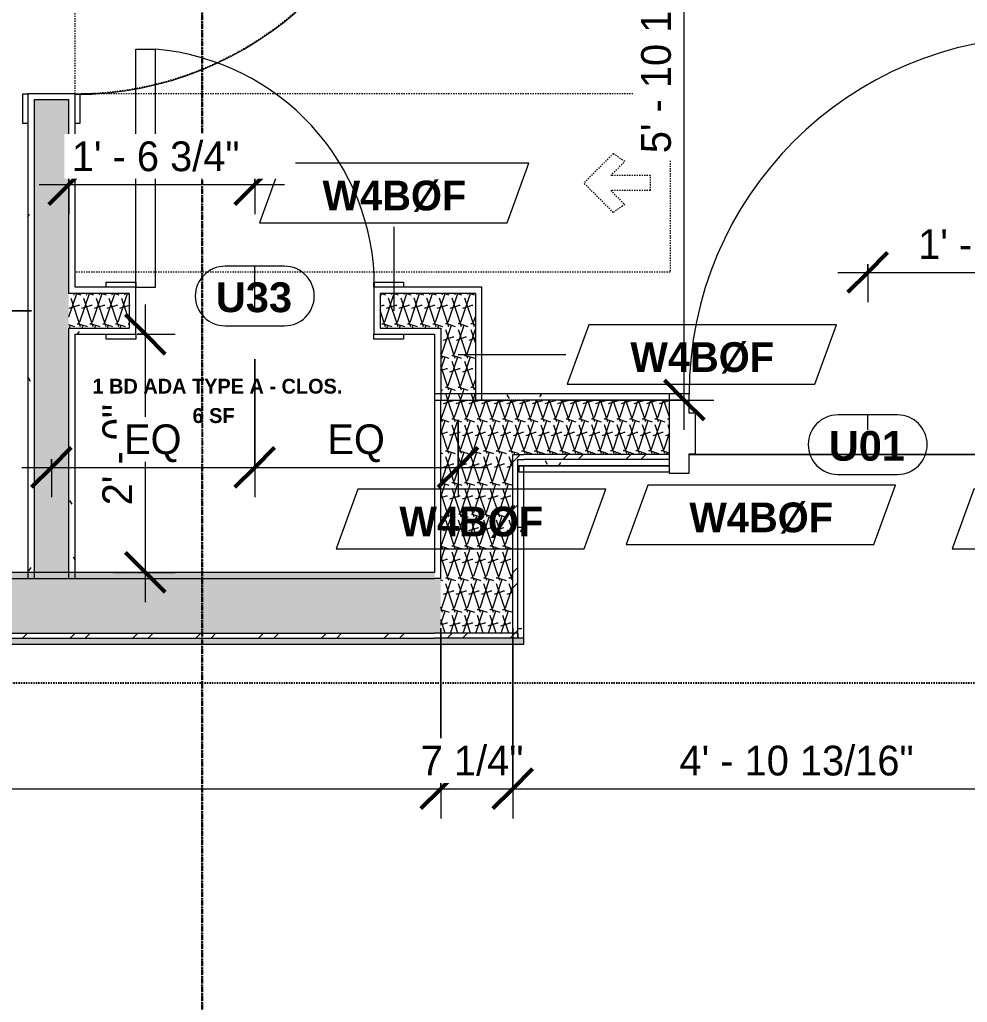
# Model space of a CAD drawing. Header units: inches. Extents: x -4058 to -1781, y 9814 to 12289.
# Drawn here: x -2845.7 to -2750.2, y 11682 to 11781.1 of the extents above; entities that cross this region are included whole.
import ezdxf

# ---------------------------------------------------------------- set-up
doc = ezdxf.new("R2010")
doc.units = ezdxf.units.IN
doc.header["$MEASUREMENT"] = 0
for name, pattern in [('Dash', [0.25, 0.125, -0.125]), ('Dash 3_32_', [0.1875, 0.09375, -0.09375]), ('Dash_2_', [0.25, 0.125, -0.125]), ('Grid Line 1_2_', [0.875, 0.5, -0.125, 0.125, -0.125]), ('Grid Line 1_2__2_', [0.875, 0.5, -0.125, 0.125, -0.125])]:
    doc.linetypes.add(name, pattern=pattern)
for name, color, linetype, lineweight in [('0-1', 7, 'Continuous', 5), ('0-4', 55, 'Continuous', 9), ('A-ANNO-DIMS', 211, 'Continuous', 9), ('A-ANNO-DIMS-32', 211, 'Continuous', 9), ('A-AREA-IDEN', 2, 'Continuous', 9), ('A-DETL-1', 90, 'Dash 3_32_', 9), ('A-DOOR-1', 7, 'Continuous', 9), ('A-DOOR-2', 31, 'Continuous', 9), ('A-DOOR-FRAM', 31, 'Continuous', 9), ('A-DOOR-FRAM-1', 7, 'Continuous', 9), ('A-DOOR-IDEN', 31, 'Continuous', 9), ('A-FLOR-1', 7, 'Continuous', 9), ('A-GENM', 5, 'Continuous', 9), ('A-GENM-2', 147, 'Dash', 9), ('A-WALL-1', 7, 'Continuous', 9), ('A-WALL-2', 113, 'Continuous', 9), ('A-WALL-IDEN', 211, 'Continuous', 9), ('A-WALL-PATT-1', 9, 'Continuous', 9), ('I-WALL-2', 7, 'Continuous', 9), ('S-GRID-1', 1, 'Grid Line 1_2_', 9), ('S-GRID-2', 1, 'Grid Line 1_2__2_', 30)]:
    doc.layers.add(name, color=color, linetype=linetype, lineweight=lineweight)
doc.layers.add('0-5', color=250, linetype='Dash_2_')
doc.styles.add('Arial_B', font='arialbd.ttf', dxfattribs={"height": 3})
doc.styles.add('Century Gothic', font='ufonts.com_century-gothic.ttf', dxfattribs={"height": 3})
doc.styles.add('Century Gothic_B', font='GOTHICB.TTF', dxfattribs={"height": 1.5})
doc.styles.add('Century Gothic_B_1', font='GOTHICB.TTF', dxfattribs={"height": 3})
doc.dimstyles.new('THE_DIMENSION_STRING_4', dxfattribs={"dimscale": 12, "dimtxt": 3.132505, "dimasz": 0.333333, "dimexe": 0.25, "dimexo": 0.166667, "dimgap": 0.041667, "dimtad": 1, "dimdec": 4, "dimrnd": 0.0625, "dimzin": 3, "dimdsep": 46, "dimlunit": 4, "dimtxsty": 'Century Gothic', "dimblk1": 'OBLIQUE', "dimblk2": 'OBLIQUE', "dimsah": 1, "dimcen": 0.09, "dimdle": 0.25, "dimazin": 0, "dimtfac": 1, "dimtdec": 4, "dimtix": 1, "dimtmove": 0, "dimatfit": 3, "dimfxl": 1, "dimtvp": 1, "dimtfill": 1, "dimfrac": 2, "dimtolj": 1, "dimtzin": 0, "dimarcsym": 2})
doc.dimstyles.new('THE_DIMENSION_STRING_6', dxfattribs={"dimscale": 12, "dimtxt": 3.132505, "dimasz": 0.333333, "dimexe": 0.25, "dimexo": 0.166667, "dimgap": 0.041667, "dimtad": 1, "dimdec": 4, "dimrnd": 0.0625, "dimzin": 3, "dimdsep": 46, "dimlunit": 4, "dimtxsty": 'Century Gothic', "dimblk1": 'OBLIQUE', "dimblk2": 'OBLIQUE', "dimsah": 1, "dimcen": 0.09, "dimdle": 0.25, "dimazin": 0, "dimtfac": 1, "dimtdec": 4, "dimtix": 1, "dimtmove": 0, "dimatfit": 3, "dimfxl": 1, "dimtvp": 1, "dimtfill": 1, "dimfrac": 2, "dimtolj": 1, "dimtzin": 0, "dimarcsym": 2})
pattern_1 = [(0, (0, 0), (10.24, 2.56), [0.422, -7.258, 0.422, -7.258, -40.96]), (0, (0, 0), (10.24, 2.56), [-15.36, 0.422, -14.938, 0.422, -7.258, -17.92]), (0, (0, 0), (10.24, 2.56), [-38.4, 0.422, -4.698, 0.422, -12.378]), (120, (3.84, 1.28), (-7.33702503, 7.58810013), [0.422, -7.258, 0.422, -7.258, -40.96]), (120, (3.84, 1.28), (-7.33702503, 7.58810013), [-15.36, 0.422, -14.938, 0.422, -7.258, -17.92]), (120, (3.84, 1.28), (-7.33702503, 7.58810013), [-38.4, 0.422, -4.698, 0.422, -12.378]), (240, (5.12, 6.4), (-2.90297497, -10.14810013), [0.422, -7.258, 0.422, -7.258, -40.96]), (240, (5.12, 6.4), (-2.90297497, -10.14810013), [-15.36, 0.422, -14.938, 0.422, -7.258, -17.92]), (240, (5.12, 6.4), (-2.90297497, -10.14810013), [-38.4, 0.422, -4.698, 0.422, -12.378])]
pattern_2 = [(45, (0, 0), (-3.1678384, 3.1678384), []), (45, (0, 4.8), (-3.1678384, 3.1678384), [])]
pattern_3 = [(161.57, (0.16, 0.16), (-1.279773737, -0.000426766), [0, -9.107, 1.011, 0]), (18.43, (-0.16, 0.16), (-1.279773737, 0.000426766), [0, -9.107, 1.011, 0]), (108.43, (0.16, 0.16), (0.639452382, -3.199964008), [3.035, -7.083]), (71.57, (-0.16, 0.16), (0.639452382, 3.199964008), [3.035, -7.083])]

# ---------------------------------------------------------------- blocks, each defined once
blk = doc.blocks.new('CTR - 1st Phase - Shell_rvt-1-UNIT PLANS - 2ND FLOOR')
at = {"layer": 'A-FLOR-1'}
for p, q in [((-2778.236, 11737.239), (-2742.236, 11737.239)), ((-2742.236, 11737.239), (-2778.236, 11737.239))]:
    blk.add_line(p, q, dxfattribs=at)
at = {"layer": 'S-GRID-1'}
blk.add_line((-2827.324, 9836.18), (-2827.324, 12272.999), dxfattribs=at)
blk = doc.blocks.new('HOLLOW METAL - UNIT DOOR-2191978-UNIT PLANS - 2ND FLOOR')
at = {"layer": 'A-DOOR-1'}
for p, q in [((18, 39.875), (16.25, 39.875)), ((16.25, 39.875), (16.25, 3.875)), ((18, 3.875), (18, 39.875)), ((16.25, 3.875), (18, 3.875))]:
    blk.add_line(p, q, dxfattribs=at)
blk.add_arc((18, 3.875), 36, 90, 180, dxfattribs=at)
at = {"layer": 'A-DOOR-FRAM-1'}
for p, q in [((-18, 3.875), (-20, 3.875)), ((-20, 3.875), (-20, -4.125)), ((-18, 1.9375), (-18, 3.875)), ((18, 3.875), (18, 1.9375)), ((20, 3.875), (18, 3.875)), ((20, -4.125), (20, 3.875)), ((-17.375, 1.9375), (-18, 1.9375)), ((-17.375, -2.1875), (-17.375, 1.9375)), ((18, 1.9375), (17.375, 1.9375)), ((17.375, 1.9375), (17.375, -2.1875)), ((-18, -4.125), (-18, -2.1875)), ((-18, -2.1875), (-17.375, -2.1875)), ((17.375, -2.1875), (18, -2.1875)), ((18, -2.1875), (18, -4.125)), ((-20, -4.125), (-18, -4.125)), ((18, -4.125), (20, -4.125))]:
    blk.add_line(p, q, dxfattribs=at)
blk = doc.blocks.new('CTR - 1st Phase - Common Walls_rvt-1-UNIT PLANS - 2ND FLOOR')
at = {"layer": 'A-WALL-PATT-1'}
h = blk.add_hatch(dxfattribs=at)
h.set_pattern_fill('FP_1', color=256, style=0, pattern_type=2)
h.set_pattern_definition(pattern_1)
h.paths.add_polyline_path([(-2731.736, 11742.739), (-2731.736, 11743.364), (-2740.236, 11743.364), (-2740.236, 11742.739), (-2737.236, 11742.739)], flags=0)
h.paths.add_polyline_path([(-2780.236, 11742.739), (-2780.236, 11743.364), (-2803.274, 11743.364), (-2803.274, 11742.739), (-2791.418, 11742.739)], flags=0)
h = blk.add_hatch(dxfattribs=at)
h.set_pattern_fill('FP_5', color=256, style=0, pattern_type=2)
h.set_pattern_definition(pattern_3)
h.paths.add_polyline_path([(-2803.274, 11719.239), (-2796.024, 11719.239), (-2796.024, 11742.739), (-2803.274, 11742.739), (-2803.274, 11724.739)], flags=0)
h = blk.add_hatch(dxfattribs=at)
h.set_pattern_fill('FP_5', color=256, style=0, pattern_type=2)
h.set_pattern_definition(pattern_3)
h.paths.add_polyline_path([(-2737.736, 11737.239), (-2737.236, 11737.239), (-2737.236, 11742.739), (-2740.236, 11742.739), (-2740.236, 11737.239), (-2738.361, 11737.239)], flags=0)
h.paths.add_polyline_path([(-2780.236, 11737.239), (-2780.236, 11742.739), (-2796.024, 11742.739), (-2796.024, 11737.239), (-2791.418, 11737.239)], flags=0)
h = blk.add_hatch(dxfattribs=at)
h.set_pattern_fill('FP_33', color=256, style=0, pattern_type=2)
h.set_pattern_definition(pattern_2)
h.paths.add_polyline_path([(-2795.524, 11719.239), (-2795.524, 11737.239), (-2796.024, 11737.239), (-2796.024, 11719.239)], flags=0)
h = blk.add_hatch(dxfattribs=at)
h.set_pattern_fill('FP_33', color=256, style=0, pattern_type=2)
h.set_pattern_definition(pattern_2)
h.paths.add_polyline_path([(-2738.361, 11736.739), (-2737.736, 11736.739), (-2737.736, 11737.239), (-2740.236, 11737.239), (-2740.236, 11736.739), (-2739.948, 11736.739)], flags=0)
h.paths.add_polyline_path([(-2780.236, 11736.739), (-2780.236, 11737.239), (-2795.524, 11737.239), (-2795.524, 11736.739), (-2791.418, 11736.739)], flags=0)
h = blk.add_hatch(dxfattribs=at)
h.set_pattern_fill('FP_1', color=256, style=0, pattern_type=2)
h.set_pattern_definition(pattern_1)
h.paths.add_polyline_path([(-2740.236, 11736.114), (-2738.361, 11736.114), (-2738.361, 11736.739), (-2740.236, 11736.739)], flags=0)
h.paths.add_polyline_path([(-2780.236, 11736.114), (-2780.236, 11736.739), (-2795.524, 11736.739), (-2795.524, 11736.114), (-2791.418, 11736.114)], flags=0)
h = blk.add_hatch(dxfattribs=at)
h.set_pattern_fill('FP_1', color=256, style=0, pattern_type=2)
h.set_pattern_definition(pattern_1)
h.paths.add_polyline_path([(-2795.524, 11718.739), (-2794.899, 11718.739), (-2794.899, 11736.114), (-2795.524, 11736.114), (-2795.524, 11719.239)], flags=0)
h = blk.add_hatch(dxfattribs=at)
h.set_pattern_fill('FP_1', color=256, style=0, pattern_type=2)
h.set_pattern_definition(pattern_1)
h.paths.add_polyline_path([(-2803.899, 11724.739), (-2803.899, 11725.364), (-2931.711, 11725.364), (-2931.711, 11724.739), (-2808.574, 11724.739)], flags=0)
h.paths.add_polyline_path([(-2939.336, 11724.739), (-2939.336, 11725.364), (-3067.149, 11725.364), (-3067.149, 11724.739), (-2939.961, 11724.739)], flags=0)
h = blk.add_hatch(dxfattribs=at)
h.set_pattern_fill('FP_5', color=256, style=0, pattern_type=2)
h.set_pattern_definition(pattern_3)
h.paths.add_polyline_path([(-2803.274, 11719.239), (-2803.274, 11724.739), (-3067.774, 11724.739), (-3067.774, 11719.239), (-2803.899, 11719.239)], flags=0)
h = blk.add_hatch(dxfattribs=at)
h.set_pattern_fill('FP_33', color=256, style=0, pattern_type=2)
h.set_pattern_definition(pattern_2)
h.paths.add_polyline_path([(-2803.899, 11718.739), (-2795.524, 11718.739), (-2795.524, 11719.239), (-3075.524, 11719.239), (-3075.524, 11718.739), (-2808.574, 11718.739)], flags=0)
h = blk.add_hatch(dxfattribs=at)
h.set_pattern_fill('FP_1', color=256, style=0, pattern_type=2)
h.set_pattern_definition(pattern_1)
h.paths.add_polyline_path([(-2803.899, 11718.114), (-2794.899, 11718.114), (-2794.899, 11718.739), (-3076.149, 11718.739), (-3076.149, 11718.114), (-2808.574, 11718.114)], flags=0)
at = {"layer": 'A-WALL-1'}
for p, q in [((-2803.274, 11742.739), (-2796.024, 11742.739)), ((-2803.274, 11724.739), (-2803.274, 11742.739)), ((-2796.024, 11742.739), (-2794.899, 11742.739)), ((-2780.236, 11742.739), (-2794.899, 11742.739)), ((-2796.024, 11737.239), (-2795.524, 11737.239)), ((-2796.024, 11719.239), (-2796.024, 11737.239)), ((-2795.524, 11737.239), (-2794.899, 11737.239)), ((-2780.236, 11737.239), (-2794.899, 11737.239)), ((-2795.524, 11736.114), (-2795.524, 11736.739)), ((-2795.524, 11736.739), (-2794.899, 11736.739)), ((-2795.524, 11736.114), (-2795.524, 11736.739)), ((-2795.524, 11736.114), (-2794.899, 11736.114)), ((-2795.524, 11719.239), (-2795.524, 11736.114)), ((-2780.236, 11736.739), (-2794.899, 11736.739)), ((-2931.711, 11724.739), (-2803.899, 11724.739)), ((-2803.274, 11724.739), (-2803.899, 11724.739)), ((-3067.149, 11719.239), (-2803.899, 11719.239)), ((-2803.274, 11719.239), (-2803.899, 11719.239)), ((-2796.024, 11719.239), (-2803.274, 11719.239)), ((-2795.524, 11719.239), (-2796.024, 11719.239)), ((-2795.524, 11719.239), (-2795.524, 11718.739)), ((-2795.524, 11718.739), (-2795.524, 11719.239)), ((-3067.149, 11718.739), (-2803.899, 11718.739)), ((-2795.524, 11718.739), (-2803.899, 11718.739)), ((-2794.899, 11718.739), (-2795.524, 11718.739))]:
    blk.add_line(p, q, dxfattribs=at)
at = {"layer": 'I-WALL-2'}
for p, q in [((-2803.899, 11743.364), (-2803.899, 11725.364)), ((-2803.274, 11743.364), (-2803.899, 11743.364)), ((-2794.899, 11743.364), (-2803.274, 11743.364)), ((-2780.236, 11743.364), (-2794.899, 11743.364)), ((-2780.236, 11736.114), (-2795.399, 11736.114)), ((-2795.399, 11736.114), (-2795.399, 11735.489)), ((-2794.899, 11736.114), (-2780.236, 11736.114)), ((-2794.899, 11718.739), (-2794.899, 11736.114)), ((-2795.399, 11735.489), (-2780.236, 11735.489)), ((-2803.899, 11725.364), (-2931.086, 11725.364)), ((-3067.149, 11718.114), (-2803.899, 11718.114)), ((-2803.899, 11718.114), (-2794.899, 11718.114)), ((-2794.899, 11718.114), (-2794.899, 11718.739))]:
    blk.add_line(p, q, dxfattribs=at)
at = {"layer": '0-4'}
blk.add_blockref('HOLLOW METAL - UNIT DOOR-2191978-UNIT PLANS - 2ND FLOOR', (-2760.236, 11739.489), dxfattribs=at)
blk = doc.blocks.new('CTR - 1st Phase - Structure_rvt-1-UNIT PLANS - 2ND FLOOR')
at = {"layer": 'S-GRID-2'}
blk.add_line((-2827.324, 9814.027), (-2827.324, 12247.501), dxfattribs=at)
blk = doc.blocks.new('SWING - SINGLE - FLUSH - SWING - FLUSH - 2-10 x 6-8 - PRIVACY-3983845-UNIT PLANS - 2ND FLOOR')
at = {"layer": 'A-DOOR-2'}
for p, q in [((15, -2.375), (15, -36.383)), ((17, -2.375), (15, -2.375)), ((17, -2.375), (17, -36.383)), ((17, -36.383), (15, -36.383))]:
    blk.add_line(p, q, dxfattribs=at)
blk.add_arc((17, -2.375), 34.067, 180, 266.63431, dxfattribs=at)
at = {"layer": 'A-DOOR-FRAM'}
for p, q in [((-20, 2.375), (-20, 2.875)), ((-20, 2.875), (-17, 2.875)), ((-17, 2.375), (-20, 2.375)), ((-17, 2.875), (-17, 2.375)), ((17, 2.375), (17, 2.875)), ((17, 2.875), (20, 2.875)), ((20, 2.375), (17, 2.375)), ((20, 2.875), (20, 2.375)), ((-20, -2.375), (-17, -2.375)), ((-20, -2.875), (-20, -2.375)), ((-17, -2.875), (-20, -2.875)), ((-17, -2.375), (-17, -2.875)), ((17, -2.375), (20, -2.375)), ((17, -2.875), (17, -2.375)), ((20, -2.875), (17, -2.875)), ((20, -2.375), (20, -2.875))]:
    blk.add_line(p, q, dxfattribs=at)
blk = doc.blocks.new('SWING - SINGLE - FLUSH - SWING - FLUSH - 2-0 x 6-8 - PRIVACY-3983862-UNIT PLANS - 2ND FLOOR')
at = {"layer": 'A-DOOR-2'}
for p, q in [((10, -2.375), (10, -26.358)), ((12, -2.375), (10, -2.375)), ((12, -2.375), (12, -26.358)), ((12, -26.358), (10, -26.358))]:
    blk.add_line(p, q, dxfattribs=at)
blk.add_arc((12, -2.375), 24.067, 180, 265.23307, dxfattribs=at)
at = {"layer": 'A-DOOR-FRAM'}
for p, q in [((-15, 2.375), (-15, 2.875)), ((-15, 2.875), (-12, 2.875)), ((-12, 2.375), (-15, 2.375)), ((-12, 2.875), (-12, 2.375)), ((12, 2.375), (12, 2.875)), ((12, 2.875), (15, 2.875)), ((15, 2.375), (12, 2.375)), ((15, 2.875), (15, 2.375)), ((-15, -2.375), (-12, -2.375)), ((-15, -2.875), (-15, -2.375)), ((-12, -2.875), (-15, -2.875)), ((-12, -2.375), (-12, -2.875)), ((12, -2.375), (15, -2.375)), ((12, -2.875), (12, -2.375)), ((15, -2.875), (12, -2.875)), ((15, -2.375), (15, -2.875))]:
    blk.add_line(p, q, dxfattribs=at)
blk = doc.blocks.new('OD_ADA Clearances - _a_ Front Approach_ Pull Side - 18_-3244727-UNIT PLANS - 2ND FLOOR')
at = {"layer": 'A-GENM-2'}
for p, q in [((-34, 0.5), (-34, 60)), ((-34, 60), (0, 60)), ((0, 60), (18, 60)), ((0, 60), (0, 0.5)), ((18, 60), (18, 0)), ((9.753, 58), (8.247, 58)), ((8.247, 58), (8.247, 54)), ((9.753, 58), (9.753, 54)), ((6.833, 55.414), (6.03, 54.267)), ((8.247, 54), (6.833, 55.414)), ((9.753, 54), (11.167, 55.414)), ((11.167, 55.414), (11.97, 54.267)), ((6.03, 54.267), (9, 51.298)), ((11.97, 54.267), (9, 51.298)), ((-34, 0.5), (-34, 34)), ((0, 0), (-34, 0))]:
    blk.add_line(p, q, dxfattribs=at)
blk.add_arc((-34, 0), 34, 360, 90, dxfattribs=at)
blk = doc.blocks.new('DIMBLOCK1040-UNIT PLANS - 2ND FLOOR')
at = {"layer": 'A-ANNO-DIMS-32'}
for p, q in [((-2933.336, 11719.739), (-2933.336, 11700.54)), ((-2933.336, 11703.54), (-2933.336, 11719.739)), ((-2803.274, 11719.739), (-2803.274, 11700.54)), ((-2803.274, 11703.54), (-2803.274, 11719.739)), ((-2933.336, 11703.54), (-2803.274, 11703.54))]:
    blk.add_line(p, q, dxfattribs=at)
at = {"layer": 'A-ANNO-DIMS-32', "lineweight": 50}
for p, q in [((-2933.336, 11703.54), (-2931.336, 11705.54)), ((-2803.274, 11703.54), (-2801.274, 11705.54)), ((-2933.336, 11703.54), (-2935.336, 11701.54)), ((-2803.274, 11703.54), (-2805.274, 11701.54))]:
    blk.add_line(p, q, dxfattribs=at)
at = {"layer": 'A-ANNO-DIMS-32', "color": 0, "insert": (-2880.885, 11707.885), "char_height": 3, "width": 30.19138, "attachment_point": 1, "line_spacing_factor": 0.984502, "style": 'Century Gothic', "bg_fill": 3, "box_fill_scale": 1.25, "bg_fill_color": 256, "bg_fill_true_color": 13158600, "bg_fill_transparency": 0}
blk.add_mtext('10\' - 10 1/16"', dxfattribs=at)
blk = doc.blocks.new('_Oblique')
at = {"color": 0, "linetype": 'ByBlock', "lineweight": -2}
blk.add_line((-0.5, -0.5), (0.5, 0.5), dxfattribs=at)
blk = doc.blocks.new('DIMBLOCK1041-UNIT PLANS - 2ND FLOOR')
at = {"layer": 'A-ANNO-DIMS-32'}
for p, q in [((-2803.274, 11719.739), (-2803.274, 11700.54)), ((-2803.274, 11703.54), (-2803.274, 11719.739)), ((-2796.024, 11719.739), (-2796.024, 11700.54)), ((-2796.024, 11703.54), (-2796.024, 11719.739)), ((-2803.274, 11703.54), (-2796.024, 11703.54))]:
    blk.add_line(p, q, dxfattribs=at)
at = {"layer": 'A-ANNO-DIMS-32', "lineweight": 50}
for p, q in [((-2803.274, 11703.54), (-2801.274, 11705.54)), ((-2796.024, 11703.54), (-2794.024, 11705.54)), ((-2803.274, 11703.54), (-2805.274, 11701.54)), ((-2796.024, 11703.54), (-2798.024, 11701.54))]:
    blk.add_line(p, q, dxfattribs=at)
at = {"layer": 'A-ANNO-DIMS-32', "color": 0, "insert": (-2805.292, 11707.885), "char_height": 3, "width": 13.54435, "attachment_point": 1, "line_spacing_factor": 0.984502, "style": 'Century Gothic', "bg_fill": 3, "box_fill_scale": 1.25, "bg_fill_color": 256, "bg_fill_true_color": 13158600, "bg_fill_transparency": 0}
blk.add_mtext('7 1/4"', dxfattribs=at)
blk = doc.blocks.new('DIMBLOCK1042-UNIT PLANS - 2ND FLOOR')
at = {"layer": 'A-ANNO-DIMS-32'}
for p, q in [((-2796.024, 11719.739), (-2796.024, 11700.54)), ((-2796.024, 11703.54), (-2796.024, 11719.739)), ((-2737.236, 11719.739), (-2737.236, 11700.54)), ((-2737.236, 11703.54), (-2737.236, 11719.739)), ((-2796.024, 11703.54), (-2737.236, 11703.54))]:
    blk.add_line(p, q, dxfattribs=at)
at = {"layer": 'A-ANNO-DIMS-32', "lineweight": 50}
for p, q in [((-2796.024, 11703.54), (-2794.024, 11705.54)), ((-2737.236, 11703.54), (-2735.236, 11705.54)), ((-2796.024, 11703.54), (-2798.024, 11701.54)), ((-2737.236, 11703.54), (-2739.236, 11701.54))]:
    blk.add_line(p, q, dxfattribs=at)
at = {"layer": 'A-ANNO-DIMS-32', "color": 0, "insert": (-2779.21, 11707.885), "char_height": 3, "width": 30.19138, "attachment_point": 1, "line_spacing_factor": 0.984502, "style": 'Century Gothic', "bg_fill": 3, "box_fill_scale": 1.25, "bg_fill_color": 256, "bg_fill_true_color": 13158600, "bg_fill_transparency": 0}
blk.add_mtext('4\' - 10 13/16"', dxfattribs=at)
blk = doc.blocks.new('Wall Tag - Arch Wall-3956453-UNIT PLANS - 2ND FLOOR')
at = {"layer": 'A-WALL-IDEN'}
for p, q in [((-0.3561, 0.0937), (-0.4244, -0.0937)), ((0.4244, 0.0937), (-0.3561, 0.0937)), ((0.3561, -0.0937), (0.4244, 0.0937)), ((-0.4244, -0.0937), (0.3561, -0.0937))]:
    blk.add_line(p, q, dxfattribs=at)
blk = doc.blocks.new('Door Tag - Type Mark-2601225-UNIT PLANS - 2ND FLOOR')
at = {"layer": 'A-DOOR-IDEN'}
for p, q in [((0.09375, 0.09375), (-0.09375, 0.09375)), ((-0.09375, -0.09375), (0.09375, -0.09375))]:
    blk.add_line(p, q, dxfattribs=at)
for centre, start, end in [((-0.09375, 0), 90, 270), ((0.09375, 0), 270, 90)]:
    blk.add_arc(centre, 0.09375, start, end, dxfattribs=at)
blk = doc.blocks.new('DIMBLOCK1372-UNIT PLANS - 2ND FLOOR')
at = {"layer": 'A-ANNO-DIMS-32'}
for p, q in [((-2737.236, 11741.739), (-2737.236, 11758.605)), ((-2760.236, 11756.434), (-2760.236, 11752.605)), ((-2760.236, 11755.605), (-2760.236, 11756.434)), ((-2763.236, 11755.605), (-2734.236, 11755.605)), ((-2737.236, 11755.605), (-2737.236, 11741.739))]:
    blk.add_line(p, q, dxfattribs=at)
at = {"layer": 'A-ANNO-DIMS-32', "lineweight": 50}
for p, q in [((-2760.236, 11755.605), (-2758.236, 11757.605)), ((-2737.236, 11755.605), (-2735.236, 11757.605)), ((-2760.236, 11755.605), (-2762.236, 11753.605)), ((-2737.236, 11755.605), (-2739.236, 11753.605))]:
    blk.add_line(p, q, dxfattribs=at)
at = {"layer": 'A-ANNO-DIMS-32', "color": 0, "insert": (-2755.15, 11759.951), "char_height": 3, "width": 15.39402, "attachment_point": 1, "line_spacing_factor": 0.984502, "style": 'Century Gothic', "bg_fill": 3, "box_fill_scale": 1.25, "bg_fill_color": 256, "bg_fill_true_color": 13158600, "bg_fill_transparency": 0}
blk.add_mtext('1\' - 11"', dxfattribs=at)
blk = doc.blocks.new('DIMBLOCK1373-UNIT PLANS - 2ND FLOOR')
at = {"layer": 'A-ANNO-DIMS-32', "lineweight": 50}
for p, q in [((-2778.734, 11812.989), (-2780.734, 11814.989)), ((-2778.734, 11812.989), (-2776.734, 11810.989)), ((-2778.734, 11742.739), (-2780.734, 11744.739)), ((-2778.734, 11742.739), (-2776.734, 11740.739))]:
    blk.add_line(p, q, dxfattribs=at)
at = {"layer": 'A-ANNO-DIMS-32'}
for p, q in [((-2799.524, 11812.989), (-2775.734, 11812.989)), ((-2778.734, 11812.989), (-2799.524, 11812.989)), ((-2778.734, 11739.739), (-2778.734, 11812.989)), ((-2791.274, 11742.739), (-2775.734, 11742.739)), ((-2778.734, 11742.739), (-2791.274, 11742.739))]:
    blk.add_line(p, q, dxfattribs=at)
at = {"layer": 'A-ANNO-DIMS-32', "color": 0, "insert": (-2783.079, 11767.622), "char_height": 3, "width": 24.5827, "attachment_point": 1, "rotation": 90, "line_spacing_factor": 0.984502, "style": 'Century Gothic', "bg_fill": 3, "box_fill_scale": 1.25, "bg_fill_color": 256, "bg_fill_true_color": 13158600, "bg_fill_transparency": 0}
blk.add_mtext('5\' - 10 1/4"', dxfattribs=at)
blk = doc.blocks.new('DIMBLOCK1383-UNIT PLANS - 2ND FLOOR')
at = {"layer": 'A-ANNO-DIMS-32', "lineweight": 50}
for p, q in [((-2861.108, 11790.614), (-2863.108, 11792.614)), ((-2861.108, 11790.614), (-2859.108, 11788.614)), ((-2861.108, 11751.739), (-2863.108, 11753.739)), ((-2861.108, 11751.739), (-2859.108, 11749.739))]:
    blk.add_line(p, q, dxfattribs=at)
at = {"layer": 'A-ANNO-DIMS-32'}
for p, q in [((-2847.399, 11790.614), (-2864.108, 11790.614)), ((-2861.108, 11790.614), (-2861.108, 11751.739)), ((-2861.108, 11790.614), (-2847.399, 11790.614)), ((-2844.524, 11751.739), (-2864.108, 11751.739)), ((-2861.108, 11751.739), (-2844.524, 11751.739))]:
    blk.add_line(p, q, dxfattribs=at)
at = {"layer": 'A-ANNO-DIMS-32', "color": 0, "insert": (-2865.454, 11762.103), "char_height": 3, "width": 21.77837, "attachment_point": 1, "rotation": 90, "line_spacing_factor": 0.984502, "style": 'Century Gothic', "bg_fill": 3, "box_fill_scale": 1.25, "bg_fill_color": 256, "bg_fill_true_color": 13158600, "bg_fill_transparency": 0}
blk.add_mtext('3\' - 2 7/8"', dxfattribs=at)
blk = doc.blocks.new('DIMBLOCK1384-UNIT PLANS - 2ND FLOOR')
at = {"layer": 'A-ANNO-DIMS-32', "lineweight": 50}
for p, q in [((-2861.108, 11751.739), (-2863.108, 11753.739)), ((-2861.108, 11751.739), (-2859.108, 11749.739)), ((-2861.108, 11724.739), (-2863.108, 11726.739)), ((-2861.108, 11724.739), (-2859.108, 11722.739))]:
    blk.add_line(p, q, dxfattribs=at)
at = {"layer": 'A-ANNO-DIMS-32'}
for p, q in [((-2844.524, 11751.739), (-2864.108, 11751.739)), ((-2861.108, 11751.739), (-2861.108, 11721.739)), ((-2861.108, 11751.739), (-2844.524, 11751.739)), ((-2861.524, 11724.739), (-2858.108, 11724.739)), ((-2861.108, 11724.739), (-2861.524, 11724.739))]:
    blk.add_line(p, q, dxfattribs=at)
at = {"layer": 'A-ANNO-DIMS-32', "color": 0, "insert": (-2865.454, 11732.994), "char_height": 3, "width": 12.58969, "attachment_point": 1, "rotation": 90, "line_spacing_factor": 0.984502, "style": 'Century Gothic', "bg_fill": 3, "box_fill_scale": 1.25, "bg_fill_color": 256, "bg_fill_true_color": 13158600, "bg_fill_transparency": 0}
blk.add_mtext('2\' - 3"', dxfattribs=at)
blk = doc.blocks.new('DIMBLOCK1385-UNIT PLANS - 2ND FLOOR')
at = {"layer": 'A-ANNO-DIMS-32'}
for p, q in [((-2833.046, 11722.364), (-2833.046, 11752.364)), ((-2833.875, 11749.364), (-2830.046, 11749.364)), ((-2833.046, 11749.364), (-2833.875, 11749.364)), ((-2833.875, 11725.364), (-2830.046, 11725.364)), ((-2833.046, 11725.364), (-2833.875, 11725.364))]:
    blk.add_line(p, q, dxfattribs=at)
at = {"layer": 'A-ANNO-DIMS-32', "lineweight": 50}
for p, q in [((-2833.046, 11749.364), (-2835.046, 11751.364)), ((-2833.046, 11749.364), (-2831.046, 11747.364)), ((-2833.046, 11725.364), (-2835.046, 11727.364)), ((-2833.046, 11725.364), (-2831.046, 11723.364))]:
    blk.add_line(p, q, dxfattribs=at)
at = {"layer": 'A-ANNO-DIMS-32', "color": 0, "insert": (-2837.392, 11732.119), "char_height": 3, "width": 12.58969, "attachment_point": 1, "rotation": 90, "line_spacing_factor": 0.984502, "style": 'Century Gothic', "bg_fill": 3, "box_fill_scale": 1.25, "bg_fill_color": 256, "bg_fill_true_color": 13158600, "bg_fill_transparency": 0}
blk.add_mtext('2\' - 0"', dxfattribs=at)
blk = doc.blocks.new('DIMBLOCK1386-UNIT PLANS - 2ND FLOOR')
at = {"layer": 'A-ANNO-DIMS-32', "lineweight": 50}
for p, q in [((-2840.774, 11764.467), (-2838.774, 11766.467)), ((-2822.024, 11764.467), (-2820.024, 11766.467)), ((-2840.774, 11764.467), (-2842.774, 11762.467)), ((-2822.024, 11764.467), (-2824.024, 11762.467))]:
    blk.add_line(p, q, dxfattribs=at)
at = {"layer": 'A-ANNO-DIMS-32'}
for p, q in [((-2840.774, 11765.296), (-2840.774, 11761.467)), ((-2840.774, 11764.467), (-2840.774, 11765.296)), ((-2822.024, 11765.296), (-2822.024, 11761.467)), ((-2822.024, 11764.467), (-2822.024, 11765.296)), ((-2843.774, 11764.467), (-2819.024, 11764.467))]:
    blk.add_line(p, q, dxfattribs=at)
at = {"layer": 'A-ANNO-DIMS-32', "color": 0, "insert": (-2840.473, 11768.813), "char_height": 3, "width": 21.77837, "attachment_point": 1, "line_spacing_factor": 0.984502, "style": 'Century Gothic', "bg_fill": 3, "box_fill_scale": 1.25, "bg_fill_color": 256, "bg_fill_true_color": 13158600, "bg_fill_transparency": 0}
blk.add_mtext('1\' - 6 3/4"', dxfattribs=at)
blk = doc.blocks.new('DIMBLOCK1398-UNIT PLANS - 2ND FLOOR')
at = {"layer": 'A-ANNO-DIMS-32'}
for p, q in [((-2652.93, 11721.739), (-2652.93, 12113.339)), ((-2784.215, 12110.339), (-2649.93, 12110.339)), ((-2652.93, 12110.339), (-2784.215, 12110.339)), ((-2692.199, 11724.739), (-2649.93, 11724.739)), ((-2652.93, 11724.739), (-2692.199, 11724.739))]:
    blk.add_line(p, q, dxfattribs=at)
at = {"layer": 'A-ANNO-DIMS-32', "lineweight": 50}
for p, q in [((-2652.93, 12110.339), (-2654.93, 12112.339)), ((-2652.93, 12110.339), (-2650.93, 12108.339)), ((-2652.93, 11724.739), (-2654.93, 11726.739)), ((-2652.93, 11724.739), (-2650.93, 11722.739))]:
    blk.add_line(p, q, dxfattribs=at)
at = {"layer": 'A-ANNO-DIMS-32', "color": 0, "insert": (-2657.275, 11907.297), "char_height": 3, "width": 24.5827, "attachment_point": 1, "rotation": 90, "line_spacing_factor": 0.984502, "style": 'Century Gothic', "bg_fill": 3, "box_fill_scale": 1.25, "bg_fill_color": 256, "bg_fill_true_color": 13158600, "bg_fill_transparency": 0}
blk.add_mtext('32\' - 1 5/8"', dxfattribs=at)
blk = doc.blocks.new('DIMBLOCK1477-UNIT PLANS - 2ND FLOOR')
at = {"layer": 'A-ANNO-DIMS-32'}
for p, q in [((-2822.024, 11746.864), (-2822.024, 11732.935)), ((-2822.024, 11735.935), (-2822.024, 11746.864)), ((-2845.524, 11735.935), (-2822.024, 11735.935)), ((-2842.524, 11736.763), (-2842.524, 11732.935)), ((-2842.524, 11735.935), (-2842.524, 11736.763))]:
    blk.add_line(p, q, dxfattribs=at)
at = {"layer": 'A-ANNO-DIMS-32', "lineweight": 50}
for p, q in [((-2842.524, 11735.935), (-2840.524, 11737.935)), ((-2822.024, 11735.935), (-2820.024, 11737.935)), ((-2842.524, 11735.935), (-2844.524, 11733.935)), ((-2822.024, 11735.935), (-2824.024, 11733.935))]:
    blk.add_line(p, q, dxfattribs=at)
at = {"layer": 'A-ANNO-DIMS-32', "color": 0, "insert": (-2835.207, 11740.28), "char_height": 3, "width": 7.04068, "attachment_point": 1, "line_spacing_factor": 0.984502, "style": 'Century Gothic', "bg_fill": 3, "box_fill_scale": 1.25, "bg_fill_color": 256, "bg_fill_true_color": 13158600, "bg_fill_transparency": 0}
blk.add_mtext('EQ', dxfattribs=at)
blk = doc.blocks.new('DIMBLOCK1478-UNIT PLANS - 2ND FLOOR')
at = {"layer": 'A-ANNO-DIMS-32'}
for p, q in [((-2822.024, 11746.864), (-2822.024, 11732.935)), ((-2822.024, 11735.935), (-2822.024, 11746.864)), ((-2801.524, 11740.739), (-2801.524, 11732.935)), ((-2801.524, 11735.935), (-2801.524, 11740.739)), ((-2822.024, 11735.935), (-2798.524, 11735.935))]:
    blk.add_line(p, q, dxfattribs=at)
at = {"layer": 'A-ANNO-DIMS-32', "lineweight": 50}
for p, q in [((-2822.024, 11735.935), (-2820.024, 11737.935)), ((-2801.524, 11735.935), (-2799.524, 11737.935)), ((-2822.024, 11735.935), (-2824.024, 11733.935)), ((-2801.524, 11735.935), (-2803.524, 11733.935))]:
    blk.add_line(p, q, dxfattribs=at)
at = {"layer": 'A-ANNO-DIMS-32', "color": 0, "insert": (-2814.707, 11740.28), "char_height": 3, "width": 7.04068, "attachment_point": 1, "line_spacing_factor": 0.984502, "style": 'Century Gothic', "bg_fill": 3, "box_fill_scale": 1.25, "bg_fill_color": 256, "bg_fill_true_color": 13158600, "bg_fill_transparency": 0}
blk.add_mtext('EQ', dxfattribs=at)

msp = doc.modelspace()

# ---------------------------------------------------------------- hatches: boundary and pattern name
at = {"layer": 'A-WALL-PATT-1'}
h = msp.add_hatch(dxfattribs=at)
h.set_pattern_fill('FP_5', color=256, style=0, pattern_type=2)
h.set_pattern_definition(pattern_3)
h.paths.add_polyline_path([(-2842.52374, 11724.7394), (-2840.77374, 11724.7394), (-2840.77374, 11772.9894), (-2844.27374, 11772.9894), (-2844.27374, 11724.7394), (-2842.88734, 11724.7394)], flags=0)
h.paths.add_polyline_path([(-2840.77374, 11808.2394), (-2840.77374, 11854.9894), (-2844.27374, 11854.9894), (-2844.27374, 11808.2394), (-2842.52374, 11808.2394)], flags=0)
h = msp.add_hatch(dxfattribs=at)
h.set_pattern_fill('FP_1', color=256, style=0, pattern_type=2)
h.set_pattern_definition(pattern_1)
h.paths.add_polyline_path([(-2844.27374, 11724.7394), (-2844.27374, 11772.9894), (-2842.52374, 11772.9894), (-2842.52374, 11773.6144), (-2844.89874, 11773.6144), (-2844.89874, 11724.7394)], flags=0)
h.paths.add_polyline_path([(-2842.52374, 11807.6144), (-2842.52374, 11808.2394), (-2844.27374, 11808.2394), (-2844.27374, 11854.3644), (-2844.89874, 11854.3644), (-2844.89874, 11807.6144), (-2842.88734, 11807.6144)], flags=0)
h = msp.add_hatch(dxfattribs=at)
h.set_pattern_fill('FP_1', color=256, style=0, pattern_type=2)
h.set_pattern_definition(pattern_1)
h.paths.add_polyline_path([(-2840.14874, 11724.7394), (-2840.14874, 11749.9894), (-2840.77374, 11749.9894), (-2840.77374, 11724.7394)], flags=0)
h.paths.add_polyline_path([(-2840.77374, 11753.4894), (-2840.14874, 11753.4894), (-2840.14874, 11773.6144), (-2842.52374, 11773.6144), (-2842.52374, 11772.9894), (-2840.77374, 11772.9894), (-2840.77374, 11754.37845)], flags=0)
h.paths.add_polyline_path([(-2840.14874, 11807.6144), (-2840.14874, 11811.2394), (-2840.77374, 11811.2394), (-2840.77374, 11808.2394), (-2842.52374, 11808.2394), (-2842.52374, 11807.6144)], flags=0)
h.paths.add_polyline_path([(-2840.77374, 11814.7394), (-2840.14874, 11814.7394), (-2840.14874, 11854.3644), (-2840.77374, 11854.3644), (-2840.77374, 11829.20611)], flags=0)
h = msp.add_hatch(dxfattribs=at)
h.set_pattern_fill('FP_5', color=256, style=0, pattern_type=2)
h.set_pattern_definition(pattern_3)
h.paths.add_polyline_path([(-2803.89874, 11749.9894), (-2803.27374, 11749.9894), (-2803.27374, 11753.4894), (-2809.39874, 11753.4894), (-2809.39874, 11749.9894), (-2808.57421, 11749.9894)], flags=0)
h.paths.add_polyline_path([(-2834.64874, 11749.9894), (-2834.64874, 11753.4894), (-2840.77374, 11753.4894), (-2840.77374, 11749.9894), (-2840.14874, 11749.9894)], flags=0)
h = msp.add_hatch(dxfattribs=at)
h.set_pattern_fill('FP_5', color=256, style=0, pattern_type=2)
h.set_pattern_definition(pattern_3)
h.paths.add_polyline_path([(-2799.77374, 11742.7394), (-2799.77374, 11753.4894), (-2803.27374, 11753.4894), (-2803.27374, 11742.7394)], flags=0)
h = msp.add_hatch(dxfattribs=at)
h.set_pattern_fill('FP_1', color=256, style=0, pattern_type=2)
h.set_pattern_definition(pattern_1)
h.paths.add_polyline_path([(-2803.89874, 11749.3644), (-2803.89874, 11749.9894), (-2809.39874, 11749.9894), (-2809.39874, 11751.7394), (-2810.02374, 11751.7394), (-2810.02374, 11749.3644), (-2808.57421, 11749.3644)], flags=0)
h.paths.add_polyline_path([(-2834.02374, 11749.3644), (-2834.02374, 11751.7394), (-2834.64874, 11751.7394), (-2834.64874, 11749.9894), (-2840.14874, 11749.9894), (-2840.14874, 11749.3644)], flags=0)

# ---------------------------------------------------------------- linework, layer by layer
at = {"layer": '0-5'}
msp.add_line((-2626.72374, 11714.1894), (-2942.77374, 11714.1894), dxfattribs=at)
at = {"layer": 'A-DETL-1'}
for p, q in [((-2793.27374, 11742.7394), (-2800.02374, 11742.7394)), ((-2836.27374, 11725.3644), (-2832.52374, 11725.3644))]:
    msp.add_line(p, q, dxfattribs=at)
at = {"layer": 'A-DOOR-IDEN'}
msp.add_line((-2822.02374, 11751.7394), (-2822.02374, 11756.21989), dxfattribs=at)
at = {"layer": 'A-WALL-2'}
for p, q in [((-2844.89874, 11773.6144), (-2844.89874, 11724.7394)), ((-2840.14874, 11773.6144), (-2844.89874, 11773.6144)), ((-2840.14874, 11754.1144), (-2840.14874, 11773.6144)), ((-2844.27374, 11772.9894), (-2844.27374, 11724.7394)), ((-2840.77374, 11772.9894), (-2844.27374, 11772.9894)), ((-2840.77374, 11753.4894), (-2840.77374, 11772.9894)), ((-2834.02374, 11754.1144), (-2840.14874, 11754.1144)), ((-2834.02374, 11749.3644), (-2834.02374, 11754.1144)), ((-2799.14874, 11754.1144), (-2810.02374, 11754.1144)), ((-2810.02374, 11754.1144), (-2810.02374, 11749.3644)), ((-2799.14874, 11742.7394), (-2799.14874, 11754.1144)), ((-2834.64874, 11753.4894), (-2840.77374, 11753.4894)), ((-2834.64874, 11749.9894), (-2834.64874, 11753.4894)), ((-2799.77374, 11753.4894), (-2809.39874, 11753.4894)), ((-2809.39874, 11753.4894), (-2809.39874, 11749.9894)), ((-2799.77374, 11753.4894), (-2799.77374, 11742.7394)), ((-2840.77374, 11724.7394), (-2840.77374, 11749.9894)), ((-2840.77374, 11749.9894), (-2834.64874, 11749.9894)), ((-2809.39874, 11749.9894), (-2803.27374, 11749.9894)), ((-2803.27374, 11749.9894), (-2803.27374, 11742.7394)), ((-2840.14874, 11724.7394), (-2840.14874, 11749.3644)), ((-2840.14874, 11749.3644), (-2834.02374, 11749.3644)), ((-2810.02374, 11749.3644), (-2803.89874, 11749.3644)), ((-2803.89874, 11749.3644), (-2803.89874, 11742.7394)), ((-2803.89874, 11742.7394), (-2799.14874, 11742.7394)), ((-2844.89874, 11724.7394), (-2840.14874, 11724.7394))]:
    msp.add_line(p, q, dxfattribs=at)
at = {"layer": 'A-WALL-IDEN'}
for p, q in [((-2807.98099, 11751.7394), (-2807.98099, 11760.1895)), ((-2801.52374, 11747.31784), (-2790.68058, 11747.31784))]:
    msp.add_line(p, q, dxfattribs=at)

# ---------------------------------------------------------------- block references
at = {"layer": '0-1'}
for name in ['CTR - 1st Phase - Shell_rvt-1-UNIT PLANS - 2ND FLOOR', 'CTR - 1st Phase - Structure_rvt-1-UNIT PLANS - 2ND FLOOR', 'CTR - 1st Phase - Common Walls_rvt-1-UNIT PLANS - 2ND FLOOR']:
    msp.add_blockref(name, (0, 0), dxfattribs=at)
at = {"layer": 'A-DOOR-2'}
for name, p, rotation in [('SWING - SINGLE - FLUSH - SWING - FLUSH - 2-10 x 6-8 - PRIVACY-3983845-UNIT PLANS - 2ND FLOOR', (-2842.52374, 11790.6144), 89.99999999995198), ('SWING - SINGLE - FLUSH - SWING - FLUSH - 2-0 x 6-8 - PRIVACY-3983862-UNIT PLANS - 2ND FLOOR', (-2822.02374, 11751.7394), 180)]:
    msp.add_blockref(name, p, dxfattribs=dict(at, rotation=rotation))
at = {"layer": 'A-DOOR-IDEN', "xscale": 31.99999999999999, "yscale": 31.99999999999999, "zscale": 31.99999999999999}
msp.add_blockref('Door Tag - Type Mark-2601225-UNIT PLANS - 2ND FLOOR', (-2822.02374, 11753.21989), dxfattribs=at)
at = {"layer": 'A-GENM', "rotation": 269.9999999998037}
msp.add_blockref('OD_ADA Clearances - _a_ Front Approach_ Pull Side - 18_-3244727-UNIT PLANS - 2ND FLOOR', (-2840.14874, 11773.6144), dxfattribs=at)
at = {"layer": 'A-WALL-IDEN', "xscale": 31.99999999999999, "yscale": 31.99999999999999, "zscale": 31.99999999999999}
for p in [(-2807.98099, 11763.60752), (-2776.94888, 11747.31784), (-2738.15425, 11730.7394)]:
    msp.add_blockref('Wall Tag - Arch Wall-3956453-UNIT PLANS - 2ND FLOOR', p, dxfattribs=at)

# ---------------------------------------------------------------- texts
at = {"layer": 'A-AREA-IDEN', "char_height": 1.5, "attachment_point": 1, "style": 'Century Gothic_B'}
for s, insert, width in [('1 BD ADA TYPE A - CLOS.', (-2838.38525, 11744.88187), 28.886), ('6 SF', (-2828.30021, 11741.92017), 4.444)]:
    msp.add_mtext(s, dxfattribs=dict(at, insert=insert, width=width))
at = {"layer": 'A-DOOR-IDEN', "insert": (-2825.95562, 11754.59974), "char_height": 3, "width": 9.393, "attachment_point": 1, "style": 'Arial_B'}
msp.add_mtext('U33', dxfattribs=at)
at = {"layer": 'A-WALL-IDEN', "char_height": 3, "width": 17.372, "attachment_point": 1, "style": 'Century Gothic_B_1'}
for insert in [(-2815.19691, 11764.85505), (-2784.1648, 11748.56538), (-2807.44664, 11731.98693)]:
    msp.add_mtext('W4BØF', dxfattribs=dict(at, insert=insert))

# ---------------------------------------------------------------- next in the draw order: dimensions: what is measured, and where the dimension line sits
at = {"layer": 'A-ANNO-DIMS'}
for base, p1, p2, override, picture, middle in [((-2778.73352, 11812.9894), (-2793.27374, 11742.7394), (-2801.52374, 11812.9894), {"dimpost": '<>', "dimfxl": 70.732772}, 'DIMBLOCK1373-UNIT PLANS - 2ND FLOOR', (-2780.97519, 11777.8644)), ((-2861.10829, 11751.7394), (-2845.39874, 11790.6144), (-2842.52374, 11751.7394), {"dimpost": '<>', "dimfxl": 38.981165}, 'DIMBLOCK1383-UNIT PLANS - 2ND FLOOR', (-2863.34996, 11771.1769)), ((-2833.04634, 11749.3644), (-2835.87476, 11725.3644), (-2835.87476, 11749.3644), {"dimpost": '<>', "dimfxl": 24}, 'DIMBLOCK1385-UNIT PLANS - 2ND FLOOR', (-2835.1218, 11737.3644))]:
    dim = msp.add_linear_dim(base=base, p1=p1, p2=p2, angle=90, dimstyle='THE_DIMENSION_STRING_6', override=override, dxfattribs=at)
    dim.commit()
    dim.dimension.update_dxf_attribs({"geometry": picture, "text_midpoint": middle})
for base, p1, p2, dimstyle, override, picture, middle in [((-2737.23624, 11755.60548), (-2760.23624, 11758.43391), (-2737.23624, 11739.7394), 'THE_DIMENSION_STRING_6', {"dimpost": '<>', "dimfxl": 29.639246}, 'DIMBLOCK1372-UNIT PLANS - 2ND FLOOR', (-2748.73624, 11757.60548)), ((-2803.27374, 11703.53988), (-2933.33624, 11721.7394), (-2803.27374, 11721.7394), 'THE_DIMENSION_STRING_4', {"dimpost": '<>', "dimfxl": 130.0625}, 'DIMBLOCK1040-UNIT PLANS - 2ND FLOOR', (-2868.30499, 11705.78156))]:
    dim = msp.add_linear_dim(base=base, p1=p1, p2=p2, dimstyle=dimstyle, override=override, dxfattribs=at)
    dim.commit()
    dim.dimension.update_dxf_attribs({"geometry": picture, "text_midpoint": middle})

# ---------------------------------------------------------------- next in the draw order: linework, layer by layer
at = {"layer": 'A-DOOR-IDEN'}
msp.add_line((-2760.23624, 11739.7394), (-2760.23624, 11741.2394), dxfattribs=at)

# ---------------------------------------------------------------- next in the draw order: block references
at = {"layer": 'A-DOOR-IDEN', "xscale": 31.99999999999999, "yscale": 31.99999999999999, "zscale": 31.99999999999999}
msp.add_blockref('Door Tag - Type Mark-2601225-UNIT PLANS - 2ND FLOOR', (-2760.23624, 11738.2394), dxfattribs=at)

# ---------------------------------------------------------------- next in the draw order: texts
at = {"layer": 'A-DOOR-IDEN', "insert": (-2764.16812, 11739.61925), "char_height": 3, "width": 9.393, "attachment_point": 1, "style": 'Arial_B'}
msp.add_mtext('U01', dxfattribs=at)

# ---------------------------------------------------------------- next in the draw order: dimensions: what is measured, and where the dimension line sits
at = {"layer": 'A-ANNO-DIMS'}
for base, p1, p2, dimstyle, override, picture, middle in [((-2822.02374, 11764.4673), (-2840.77374, 11767.29573), (-2822.02374, 11767.29573), 'THE_DIMENSION_STRING_6', {"dimpost": '<>', "dimfxl": 18.75}, 'DIMBLOCK1386-UNIT PLANS - 2ND FLOOR', (-2831.39874, 11766.70897)), ((-2796.02374, 11703.53988), (-2803.27374, 11721.7394), (-2796.02374, 11721.7394), 'THE_DIMENSION_STRING_4', {"dimpost": '<>', "dimfxl": 7.25}, 'DIMBLOCK1041-UNIT PLANS - 2ND FLOOR', (-2799.64874, 11705.78156))]:
    dim = msp.add_linear_dim(base=base, p1=p1, p2=p2, dimstyle=dimstyle, override=override, dxfattribs=at)
    dim.commit()
    dim.dimension.update_dxf_attribs({"geometry": picture, "text_midpoint": middle})
dim = msp.add_linear_dim(base=(-2861.10829, 11724.7394), p1=(-2842.52374, 11751.7394), p2=(-2859.52374, 11724.7394), angle=90, dimstyle='THE_DIMENSION_STRING_6', override={"dimpost": '<>', "dimfxl": 31.906112}, dxfattribs=at)
dim.commit()
dim.dimension.update_dxf_attribs({"geometry": 'DIMBLOCK1384-UNIT PLANS - 2ND FLOOR', "text_midpoint": (-2863.18375, 11738.2394)})

# ---------------------------------------------------------------- next in the draw order: dimensions: what is measured, and where the dimension line sits
dim = msp.add_linear_dim(base=(-2822.02374, 11735.93494), p1=(-2842.52374, 11738.76337), p2=(-2822.02374, 11748.8644), text='EQ', dimstyle='THE_DIMENSION_STRING_6', override={"dimpost": '<>', "dimfxl": 22.853462}, dxfattribs=at)
dim.commit()
dim.dimension.update_dxf_attribs({"geometry": 'DIMBLOCK1477-UNIT PLANS - 2ND FLOOR', "text_midpoint": (-2832.27374, 11738.09096)})
dim = msp.add_linear_dim(base=(-2737.23624, 11703.53988), p1=(-2796.02374, 11721.7394), p2=(-2737.23624, 11721.7394), dimstyle='THE_DIMENSION_STRING_4', override={"dimpost": '<>', "dimfxl": 58.7875}, dxfattribs=at)
dim.commit()
dim.dimension.update_dxf_attribs({"geometry": 'DIMBLOCK1042-UNIT PLANS - 2ND FLOOR', "text_midpoint": (-2766.62999, 11705.78156)})

# ---------------------------------------------------------------- next in the draw order: dimensions: what is measured, and where the dimension line sits
dim = msp.add_linear_dim(base=(-2652.92959, 12110.3394), p1=(-2694.19874, 11724.7394), p2=(-2786.21489, 12110.3394), angle=90, dimstyle='THE_DIMENSION_STRING_6', override={"dimpost": '<>', "dimfxl": 396.426957}, dxfattribs=at)
dim.commit()
dim.dimension.update_dxf_attribs({"geometry": 'DIMBLOCK1398-UNIT PLANS - 2ND FLOOR', "text_midpoint": (-2655.17127, 11917.5394)})

# ---------------------------------------------------------------- next in the draw order: block references
at = {"layer": 'A-WALL-IDEN', "xscale": 31.99999999999999, "yscale": 31.99999999999999, "zscale": 31.99999999999999}
for p in [(-2771.00499, 11731.15741), (-2800.23072, 11730.7394)]:
    msp.add_blockref('Wall Tag - Arch Wall-3956453-UNIT PLANS - 2ND FLOOR', p, dxfattribs=at)

# ---------------------------------------------------------------- next in the draw order: texts
at = {"layer": 'A-WALL-IDEN', "insert": (-2778.22091, 11732.40495), "char_height": 3, "width": 17.372, "attachment_point": 1, "style": 'Century Gothic_B_1'}
msp.add_mtext('W4BØF', dxfattribs=at)

# ---------------------------------------------------------------- next in the draw order: dimensions: what is measured, and where the dimension line sits
at = {"layer": 'A-ANNO-DIMS'}
dim = msp.add_linear_dim(base=(-2801.52374, 11735.93494), p1=(-2822.02374, 11748.8644), p2=(-2801.52374, 11742.7394), text='EQ', dimstyle='THE_DIMENSION_STRING_6', override={"dimpost": '<>', "dimfxl": 21.395458}, dxfattribs=at)
dim.commit()
dim.dimension.update_dxf_attribs({"geometry": 'DIMBLOCK1478-UNIT PLANS - 2ND FLOOR', "text_midpoint": (-2811.77374, 11738.09096)})

doc.saveas('drawing.dxf')
